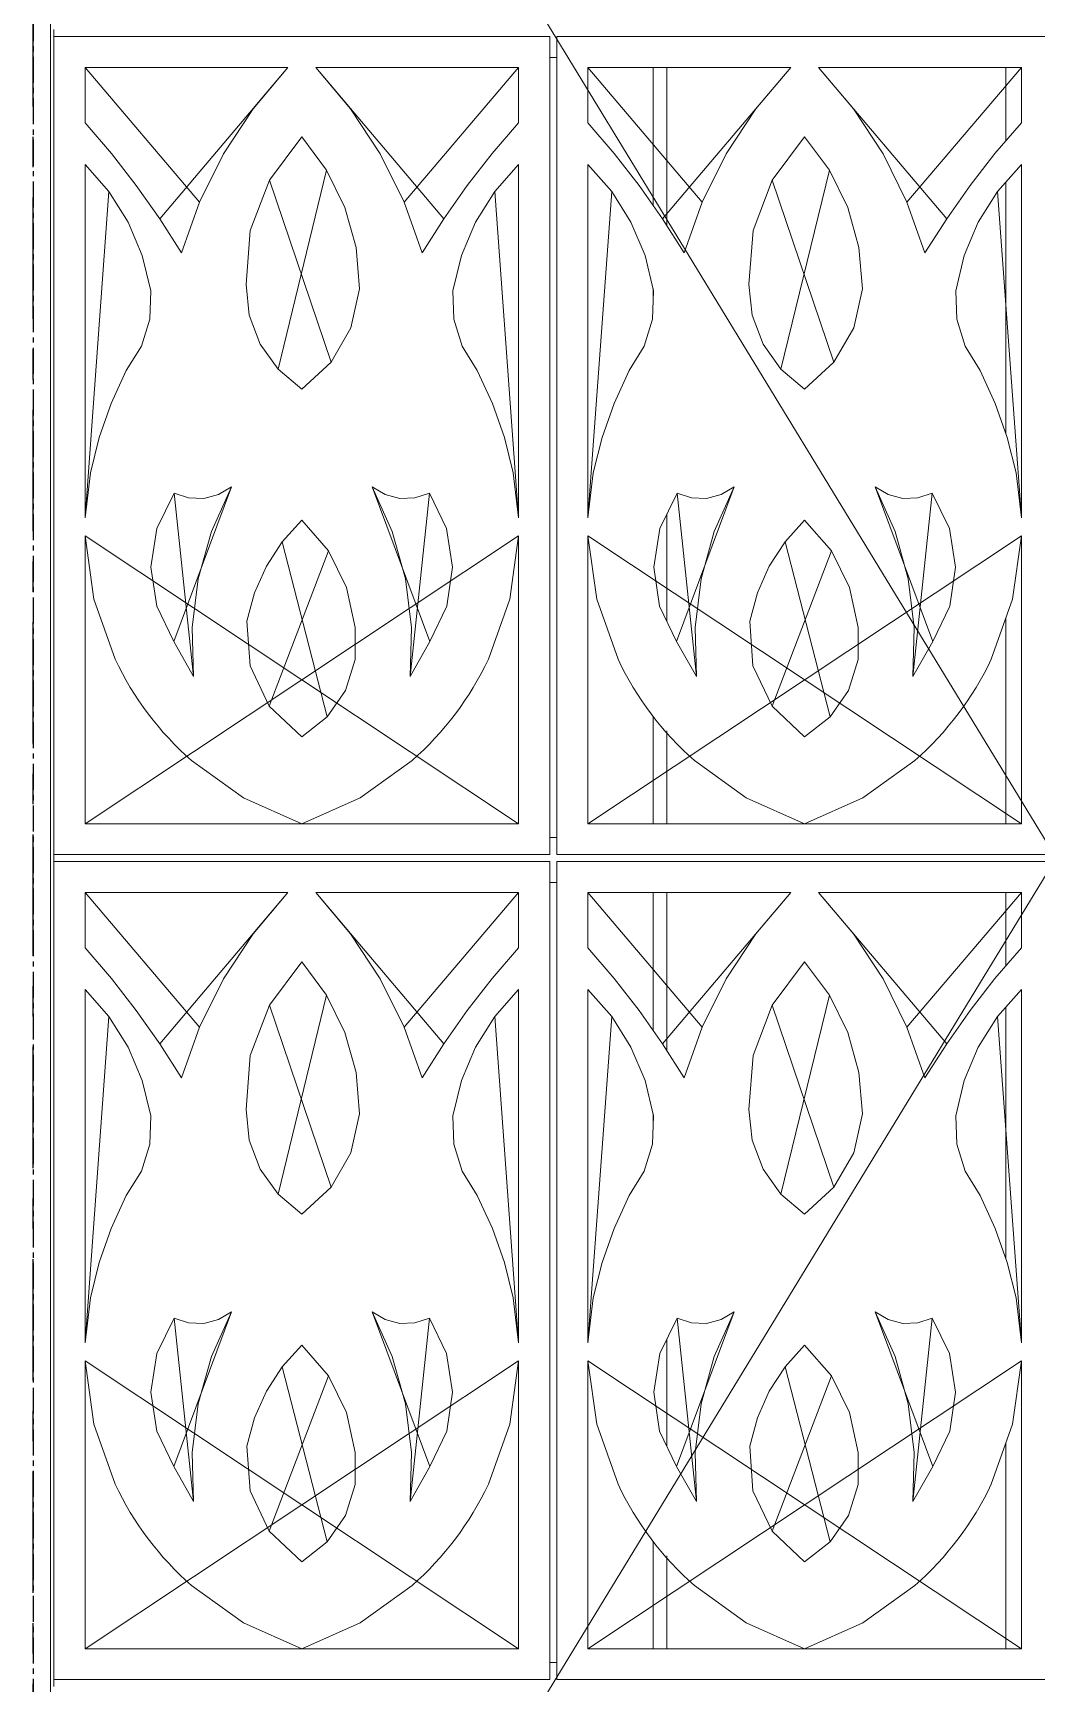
# Model space of a CAD drawing. Header units: millimetres. Extents: x -153298 to 620751, y -313239 to 250031.
# Drawn here: x 43633 to 45080, y 26756 to 29136 of the extents above; entities that cross this region are included whole.
import ezdxf
from ezdxf.enums import TextEntityAlignment as Align

# ---------------------------------------------------------------- set-up
doc = ezdxf.new("R2010")
doc.units = ezdxf.units.MM
for name, pattern in [('CENTER', [2, 1.25, -0.25, 0.25, -0.25]), ('TA_GL_000.70000', [1.925, 0.7, -0.175, 0.175, -0.175, 0.7]), ('XKITLINE00', [0])]:
    doc.linetypes.add(name, pattern=pattern)
for name, color, linetype in [('000 - 0_SYM_DWG_GRIDLINE_MAIN_COLOR_251', 251, 'Continuous'), ('000 - 0_SYM_DWG_SLOPE-SYM_TEXT_COLOR_3', 3, 'Continuous'), ('000 - EXISTING_BUILDING_MAIN_COLOR_251', 251, 'Continuous'), ('000 - EXISTING_BUILDING_MAIN_COLOR_3', 3, 'Continuous'), ('000 - GRID', 251, 'CENTER')]:
    doc.layers.add(name, color=color, linetype=linetype)
doc.layers.add('Part', color=2, linetype='Continuous', lineweight=0)
doc.styles.add('ARIAL', font='arial.ttf')
doc.styles.add('TA', font='', dxfattribs={"height": 4.5})
doc.styles.get('TA').set_extended_font_data('Cordia New')

# ---------------------------------------------------------------- blocks, each defined once
blk = doc.blocks.new('*A12971262')
at = {"layer": 'Part', "linetype": 'XKITLINE00', "lineweight": 0}
for p, q in [((407.409912, 29.31313), (407.409912, 30.902739)), ((407.409912, 28.171642), (407.409912, 28.353069)), ((407.409912, 22.178387), (407.409912, 23.42092)), ((407.409912, 19.79313), (407.409912, 21.382739)), ((407.409912, 18.651642), (407.409912, 18.833069)), ((407.409912, 12.658387), (407.409912, 13.90092))]:
    blk.add_line(p, q, dxfattribs=at)
blk = doc.blocks.new('*A17691722')
at = {"layer": '000 - EXISTING_BUILDING_MAIN_COLOR_3', "linetype": 'XKITLINE00', "lineweight": 0}
for p, q in [((423.657912, 40.822545), (400.457909, 2.742546)), ((400.457909, 40.822545), (423.657912, 2.742546)), ((400.457909, 2.742546), (400.457909, 40.822545))]:
    blk.add_line(p, q, dxfattribs=at)
blk = doc.blocks.new('*A17701723')
at = {"layer": 'Part', "linetype": 'XKITLINE00', "lineweight": 0}
for p, q in [((406.217911, 12.498517), (406.297911, 12.498517)), ((400.497911, 12.222517), (400.497911, 12.302517))]:
    blk.add_line(p, q, dxfattribs=at)
blk = doc.blocks.new('*A17711724')
at = {"layer": 'Part', "linetype": 'XKITLINE00', "lineweight": 0}
for p, q in [((406.217911, 22.018517), (406.297911, 22.018517)), ((400.497911, 21.742517), (400.497911, 21.822517)), ((406.217911, 21.498517), (406.297911, 21.498517))]:
    blk.add_line(p, q, dxfattribs=at)
blk = doc.blocks.new('*A17721725')
at = {"layer": 'Part', "linetype": 'XKITLINE00', "lineweight": 0}
for p, q in [((400.497911, 31.262517), (400.497911, 31.342517)), ((406.217911, 31.018517), (406.297911, 31.018517))]:
    blk.add_line(p, q, dxfattribs=at)
blk = doc.blocks.new('*A18151764')
at = {"layer": 'Part', "linetype": 'XKITLINE00', "lineweight": 0}
for p, q in [((407.569912, 29.078253), (407.569912, 30.902785)), ((407.569912, 24.512392), (407.569912, 25.754208)), ((407.569912, 22.178387), (407.569912, 23.248054)), ((407.569912, 19.558253), (407.569912, 21.382785)), ((407.569912, 14.992392), (407.569912, 16.234208)), ((407.569912, 12.658387), (407.569912, 13.728054))]:
    blk.add_line(p, q, dxfattribs=at)
blk = doc.blocks.new('*A18301779')
at = {"layer": '000 - EXISTING_BUILDING_MAIN_COLOR_251', "linetype": 'XKITLINE00', "lineweight": 0}
for p, q in [((406.217911, 31.262517), (400.497911, 31.262517)), ((400.497911, 31.262517), (400.497911, 21.822517)), ((406.217911, 21.822517), (406.217911, 31.262517)), ((412.017911, 31.262517), (406.297911, 31.262517)), ((406.297911, 31.262517), (406.297911, 21.822517)), ((400.857919, 30.902523), (403.197671, 30.903195)), ((400.857919, 30.902523), (402.177312, 29.350619)), ((400.857919, 30.265377), (400.857919, 30.902523)), ((403.197671, 30.903195), (401.718825, 29.158561)), ((403.197671, 30.903195), (402.795711, 30.42812)), ((403.518143, 30.903195), (404.996989, 29.158561)), ((403.920103, 30.42812), (403.518143, 30.903195)), ((403.518143, 30.903195), (405.857895, 30.902523)), ((405.857895, 30.902523), (404.538502, 29.350619)), ((405.857895, 30.902523), (405.857895, 30.265377)), ((406.657919, 30.902523), (408.997671, 30.903195)), ((406.657919, 30.902523), (407.977312, 29.350619)), ((406.657919, 30.265377), (406.657919, 30.902523)), ((408.997671, 30.903195), (407.518825, 29.158561)), ((408.997671, 30.903195), (408.595711, 30.42812)), ((409.318143, 30.903195), (410.796989, 29.158561)), ((409.720103, 30.42812), (409.318143, 30.903195)), ((409.318143, 30.903195), (411.657895, 30.902523)), ((411.657895, 30.902523), (410.338502, 29.350619)), ((411.657895, 30.902523), (411.657895, 30.265377)), ((402.795711, 30.42812), (402.453931, 29.908068)), ((404.261883, 29.908068), (403.920103, 30.42812)), ((408.595711, 30.42812), (408.253931, 29.908068)), ((410.061883, 29.908068), (409.720103, 30.42812)), ((401.162219, 29.91014), (400.857919, 30.265377)), ((402.984028, 29.606175), (403.357895, 30.105694)), ((403.357895, 30.105694), (403.644908, 29.721065)), ((405.553595, 29.91014), (405.857895, 30.265377)), ((406.962219, 29.91014), (406.657919, 30.265377)), ((408.784028, 29.606175), (409.157895, 30.105694)), ((409.157895, 30.105694), (409.444908, 29.721065)), ((411.353595, 29.91014), (411.657895, 30.265377)), ((401.449402, 29.540927), (401.162219, 29.91014)), ((402.453931, 29.908068), (402.177312, 29.350619)), ((404.538502, 29.350619), (404.261883, 29.908068)), ((405.553595, 29.91014), (405.266412, 29.540927)), ((407.249402, 29.540927), (406.962219, 29.91014)), ((408.253931, 29.908068), (407.977312, 29.350619)), ((410.338502, 29.350619), (410.061883, 29.908068)), ((411.353595, 29.91014), (411.066412, 29.540927)), ((400.857919, 29.786434), (400.857919, 25.706434)), ((401.132936, 29.472518), (400.857919, 29.786434)), ((403.644908, 29.721065), (403.084853, 27.421446)), ((403.644908, 29.721065), (403.856162, 29.290151)), ((405.582878, 29.472518), (405.857895, 29.786434)), ((405.857895, 25.706434), (405.857895, 29.786434)), ((406.657919, 29.786434), (406.657919, 25.706434)), ((406.932936, 29.472518), (406.657919, 29.786434)), ((409.444908, 29.721065), (408.884853, 27.421446)), ((409.444908, 29.721065), (409.656162, 29.290151)), ((411.382878, 29.472518), (411.657895, 29.786434)), ((411.657895, 25.706434), (411.657895, 29.786434)), ((401.718825, 29.158561), (401.449402, 29.540927)), ((402.763857, 29.022377), (402.984028, 29.606175)), ((402.984028, 29.606175), (403.695296, 27.503653)), ((405.266412, 29.540927), (404.996989, 29.158561)), ((407.518825, 29.158561), (407.249402, 29.540927)), ((408.563857, 29.022377), (408.784028, 29.606175)), ((408.784028, 29.606175), (409.495296, 27.503653)), ((411.066412, 29.540927), (410.796989, 29.158561)), ((400.857919, 25.706434), (401.132936, 29.472518)), ((401.132936, 29.472518), (401.354443, 29.118805)), ((402.177312, 29.350619), (401.969888, 28.763897)), ((404.745926, 28.763897), (404.538502, 29.350619)), ((405.361371, 29.118805), (405.582878, 29.472518)), ((405.582878, 29.472518), (405.857895, 25.706434)), ((406.657919, 25.706434), (406.932936, 29.472518)), ((406.932936, 29.472518), (407.154443, 29.118805)), ((407.977312, 29.350619), (407.769888, 28.763897)), ((410.545926, 28.763897), (410.338502, 29.350619)), ((411.161371, 29.118805), (411.382878, 29.472518)), ((411.382878, 29.472518), (411.657895, 25.706434)), ((401.969888, 28.763897), (401.718825, 29.158561)), ((403.856162, 29.290151), (403.984427, 28.827697)), ((404.996989, 29.158561), (404.745926, 28.763897)), ((407.769888, 28.763897), (407.518825, 29.158561)), ((409.656162, 29.290151), (409.784427, 28.827697)), ((410.796989, 29.158561), (410.545926, 28.763897)), ((401.354443, 29.118805), (401.516785, 28.734328)), ((402.714758, 28.400376), (402.763857, 29.022377)), ((405.199029, 28.734328), (405.361371, 29.118805)), ((407.154443, 29.118805), (407.316785, 28.734328)), ((408.514758, 28.400376), (408.563857, 29.022377)), ((410.999029, 28.734328), (411.161371, 29.118805)), ((404.025313, 28.349529), (403.984427, 28.827697)), ((409.825313, 28.349529), (409.784427, 28.827697)), ((401.615815, 28.328901), (401.516785, 28.734328)), ((405.099998, 28.328901), (405.199029, 28.734328)), ((407.415815, 28.328901), (407.316785, 28.734328)), ((410.899998, 28.328901), (410.999029, 28.734328)), ((402.752504, 28.045819), (402.714758, 28.400376)), ((408.552504, 28.045819), (408.514758, 28.400376)), ((401.615815, 28.328901), (401.603508, 28.001042)), ((404.025313, 28.349529), (403.924698, 27.901468)), ((405.112306, 28.001042), (405.099998, 28.328901)), ((407.415815, 28.328901), (407.403508, 28.001042)), ((409.825313, 28.349529), (409.724698, 27.901468)), ((410.912306, 28.001042), (410.899998, 28.328901)), ((401.603508, 28.001042), (401.50734, 27.687363)), ((402.878596, 27.712297), (402.752504, 28.045819)), ((405.208474, 27.687363), (405.112306, 28.001042)), ((407.403508, 28.001042), (407.30734, 27.687363)), ((408.678596, 27.712297), (408.552504, 28.045819)), ((411.008474, 27.687363), (410.912306, 28.001042)), ((403.924698, 27.901468), (403.695296, 27.503653)), ((409.724698, 27.901468), (409.495296, 27.503653)), ((401.333773, 27.408944), (401.50734, 27.687363)), ((403.084853, 27.421446), (402.878596, 27.712297)), ((405.382041, 27.408944), (405.208474, 27.687363)), ((407.133773, 27.408944), (407.30734, 27.687363)), ((408.884853, 27.421446), (408.678596, 27.712297)), ((411.182041, 27.408944), (411.008474, 27.687363)), ((403.357895, 27.192135), (403.084853, 27.421446)), ((403.695296, 27.503653), (403.357895, 27.192135)), ((409.157895, 27.192135), (408.884853, 27.421446)), ((409.495296, 27.503653), (409.157895, 27.192135)), ((401.333773, 27.408944), (401.159609, 27.028841)), ((405.556205, 27.028841), (405.382041, 27.408944)), ((407.133773, 27.408944), (406.959609, 27.028841)), ((411.356205, 27.028841), (411.182041, 27.408944)), ((401.159609, 27.028841), (401.021038, 26.634367)), ((405.694776, 26.634367), (405.556205, 27.028841)), ((406.959609, 27.028841), (406.821038, 26.634367)), ((411.494776, 26.634367), (411.356205, 27.028841)), ((401.021038, 26.634367), (400.919228, 26.228848)), ((405.796585, 26.228848), (405.694776, 26.634367)), ((406.821038, 26.634367), (406.719228, 26.228848)), ((411.596585, 26.228848), (411.494776, 26.634367)), ((400.919228, 26.228848), (400.857919, 25.706434)), ((405.857895, 25.706434), (405.796585, 26.228848)), ((406.719228, 26.228848), (406.657919, 25.706434)), ((411.657895, 25.706434), (411.596585, 26.228848)), ((401.687051, 25.585111), (401.886307, 25.991741)), ((402.545884, 26.065792), (401.881119, 24.281918)), ((401.886307, 25.991741), (402.108994, 23.876827)), ((401.886307, 25.991741), (402.05231, 25.93699)), ((402.05231, 25.93699), (402.22702, 25.931456)), ((402.22702, 25.931456), (402.396155, 25.975593)), ((402.545884, 26.065792), (402.31483, 25.549249)), ((402.396155, 25.975593), (402.545884, 26.065792)), ((404.16993, 26.065792), (404.834695, 24.281918)), ((404.400984, 25.549249), (404.16993, 26.065792)), ((404.16993, 26.065792), (404.319659, 25.975593)), ((404.319659, 25.975593), (404.488793, 25.931456)), ((404.488793, 25.931456), (404.663504, 25.93699)), ((404.829507, 25.991741), (404.60682, 23.876827)), ((404.663504, 25.93699), (404.829507, 25.991741)), ((404.829507, 25.991741), (405.028763, 25.585111)), ((407.487051, 25.585111), (407.686307, 25.991741)), ((408.345884, 26.065792), (407.681119, 24.281918)), ((407.686307, 25.991741), (407.908994, 23.876827)), ((407.686307, 25.991741), (407.85231, 25.93699)), ((407.85231, 25.93699), (408.02702, 25.931456)), ((408.02702, 25.931456), (408.196155, 25.975593)), ((408.345884, 26.065792), (408.11483, 25.549249)), ((408.196155, 25.975593), (408.345884, 26.065792)), ((409.96993, 26.065792), (410.634695, 24.281918)), ((410.200984, 25.549249), (409.96993, 26.065792)), ((409.96993, 26.065792), (410.119659, 25.975593)), ((410.119659, 25.975593), (410.288793, 25.931456)), ((410.288793, 25.931456), (410.463504, 25.93699)), ((410.629507, 25.991741), (410.40682, 23.876827)), ((410.463504, 25.93699), (410.629507, 25.991741)), ((410.629507, 25.991741), (410.828763, 25.585111)), ((401.617637, 25.137637), (401.687051, 25.585111)), ((402.31483, 25.549249), (402.163059, 25.004118)), ((403.132818, 25.432025), (403.357895, 25.68272)), ((403.357895, 25.68272), (403.665902, 25.32632)), ((404.552755, 25.004118), (404.400984, 25.549249)), ((405.028763, 25.585111), (405.098177, 25.137637)), ((407.417637, 25.137637), (407.487051, 25.585111)), ((408.11483, 25.549249), (407.963059, 25.004118)), ((408.932818, 25.432025), (409.157895, 25.68272)), ((409.157895, 25.68272), (409.465902, 25.32632)), ((410.352755, 25.004118), (410.200984, 25.549249)), ((410.828763, 25.585111), (410.898177, 25.137637)), ((400.857919, 25.498957), (405.857895, 22.178387)), ((405.857895, 25.498957), (400.857919, 22.178387)), ((400.857919, 22.178387), (400.857919, 25.498957)), ((400.857919, 25.498957), (400.959356, 24.769821)), ((402.94957, 25.14931), (403.132818, 25.432025)), ((403.665902, 25.32632), (402.982075, 23.534752)), ((403.132818, 25.432025), (403.651025, 23.410287)), ((403.665902, 25.32632), (403.87561, 24.904524)), ((405.756458, 24.769821), (405.857895, 25.498957)), ((405.857895, 25.498957), (405.857895, 22.178387)), ((406.657919, 25.498957), (411.657895, 22.178387)), ((411.657895, 25.498957), (406.657919, 22.178387)), ((406.657919, 22.178387), (406.657919, 25.498957)), ((406.657919, 25.498957), (406.759356, 24.769821)), ((408.74957, 25.14931), (408.932818, 25.432025)), ((409.465902, 25.32632), (408.782075, 23.534752)), ((408.932818, 25.432025), (409.451025, 23.410287)), ((409.465902, 25.32632), (409.67561, 24.904524)), ((411.556458, 24.769821), (411.657895, 25.498957)), ((411.657895, 25.498957), (411.657895, 22.178387)), ((401.684335, 24.68975), (401.617637, 25.137637)), ((402.812631, 24.841487), (402.94957, 25.14931)), ((405.098177, 25.137637), (405.031479, 24.68975)), ((407.484335, 24.68975), (407.417637, 25.137637)), ((408.612631, 24.841487), (408.74957, 25.14931)), ((410.898177, 25.137637), (410.831479, 24.68975)), ((402.163059, 25.004118), (402.093936, 24.442491)), ((404.621878, 24.442491), (404.552755, 25.004118)), ((407.963059, 25.004118), (407.893936, 24.442491)), ((410.421878, 24.442491), (410.352755, 25.004118)), ((400.959356, 24.769821), (401.205602, 24.07607)), ((402.725347, 24.516081), (402.812631, 24.841487)), ((403.87561, 24.904524), (403.973846, 24.44383)), ((405.510212, 24.07607), (405.756458, 24.769821)), ((406.759356, 24.769821), (407.005602, 24.07607)), ((408.525347, 24.516081), (408.612631, 24.841487)), ((409.67561, 24.904524), (409.773846, 24.44383)), ((411.310212, 24.07607), (411.556458, 24.769821)), ((401.881119, 24.281918), (401.684335, 24.68975)), ((405.031479, 24.68975), (404.834695, 24.281918)), ((407.681119, 24.281918), (407.484335, 24.68975)), ((410.831479, 24.68975), (410.634695, 24.281918)), ((402.093936, 24.442491), (402.108994, 23.876827)), ((402.761087, 24.001185), (402.725347, 24.516081)), ((403.97361, 24.071665), (403.973846, 24.44383)), ((404.60682, 23.876827), (404.621878, 24.442491)), ((407.893936, 24.442491), (407.908994, 23.876827)), ((408.561087, 24.001185), (408.525347, 24.516081)), ((409.77361, 24.071665), (409.773846, 24.44383)), ((410.40682, 23.876827), (410.421878, 24.442491)), ((402.108994, 23.876827), (401.881119, 24.281918)), ((404.834695, 24.281918), (404.60682, 23.876827)), ((407.908994, 23.876827), (407.681119, 24.281918)), ((410.634695, 24.281918), (410.40682, 23.876827)), ((402.982075, 23.534752), (402.761087, 24.001185)), ((403.97361, 24.071665), (403.862653, 23.716425)), ((408.782075, 23.534752), (408.561087, 24.001185)), ((409.77361, 24.071665), (409.662653, 23.716425)), ((403.862653, 23.716425), (403.651025, 23.410287)), ((409.662653, 23.716425), (409.451025, 23.410287)), ((403.357895, 23.180981), (402.982075, 23.534752)), ((409.157895, 23.180981), (408.782075, 23.534752)), ((403.651025, 23.410287), (403.357895, 23.180981)), ((409.451025, 23.410287), (409.157895, 23.180981)), ((402.086609, 22.905891), (402.685244, 22.477448)), ((404.03057, 22.477448), (404.629205, 22.905891)), ((407.886609, 22.905891), (408.485244, 22.477448)), ((409.83057, 22.477448), (410.429205, 22.905891)), ((402.685244, 22.477448), (403.357919, 22.178387)), ((403.357919, 22.178387), (404.03057, 22.477448)), ((408.485244, 22.477448), (409.157919, 22.178387)), ((409.157919, 22.178387), (409.83057, 22.477448)), ((405.857895, 22.178387), (400.857919, 22.178387)), ((411.657895, 22.178387), (406.657919, 22.178387)), ((400.497911, 21.822517), (406.217911, 21.822517)), ((400.497911, 12.302517), (400.497911, 21.742517)), ((400.497911, 21.742517), (406.217911, 21.742517)), ((406.217911, 21.742517), (406.217911, 12.302517)), ((406.297911, 21.822517), (412.017911, 21.822517)), ((406.297911, 12.302517), (406.297911, 21.742517)), ((406.297911, 21.742517), (412.017911, 21.742517)), ((400.857919, 21.382523), (403.197671, 21.383195)), ((400.857919, 21.382523), (402.177312, 19.830619)), ((400.857919, 20.745377), (400.857919, 21.382523)), ((403.197671, 21.383195), (401.718825, 19.638561)), ((403.197671, 21.383195), (402.795711, 20.90812)), ((403.518143, 21.383195), (404.996989, 19.638561)), ((403.920103, 20.90812), (403.518143, 21.383195)), ((403.518143, 21.383195), (405.857895, 21.382523)), ((405.857895, 21.382523), (404.538502, 19.830619)), ((405.857895, 21.382523), (405.857895, 20.745377)), ((406.657919, 21.382523), (408.997671, 21.383195)), ((406.657919, 21.382523), (407.977312, 19.830619)), ((406.657919, 20.745377), (406.657919, 21.382523)), ((408.997671, 21.383195), (407.518825, 19.638561)), ((408.997671, 21.383195), (408.595711, 20.90812)), ((409.318143, 21.383195), (410.796989, 19.638561)), ((409.720103, 20.90812), (409.318143, 21.383195)), ((409.318143, 21.383195), (411.657895, 21.382523)), ((411.657895, 21.382523), (410.338502, 19.830619)), ((411.657895, 21.382523), (411.657895, 20.745377)), ((402.795711, 20.90812), (402.453931, 20.388068)), ((404.261883, 20.388068), (403.920103, 20.90812)), ((408.595711, 20.90812), (408.253931, 20.388068)), ((410.061883, 20.388068), (409.720103, 20.90812)), ((401.162219, 20.39014), (400.857919, 20.745377)), ((402.984028, 20.086175), (403.357895, 20.585694)), ((403.357895, 20.585694), (403.644908, 20.201065)), ((405.553595, 20.39014), (405.857895, 20.745377)), ((406.962219, 20.39014), (406.657919, 20.745377)), ((408.784028, 20.086175), (409.157895, 20.585694)), ((409.157895, 20.585694), (409.444908, 20.201065)), ((411.353595, 20.39014), (411.657895, 20.745377)), ((401.449402, 20.020927), (401.162219, 20.39014)), ((402.453931, 20.388068), (402.177312, 19.830619)), ((404.538502, 19.830619), (404.261883, 20.388068)), ((405.553595, 20.39014), (405.266412, 20.020927)), ((407.249402, 20.020927), (406.962219, 20.39014)), ((408.253931, 20.388068), (407.977312, 19.830619)), ((410.338502, 19.830619), (410.061883, 20.388068)), ((411.353595, 20.39014), (411.066412, 20.020927)), ((400.857919, 20.266434), (400.857919, 16.186434)), ((401.132936, 19.952518), (400.857919, 20.266434)), ((403.644908, 20.201065), (403.084853, 17.901446)), ((403.644908, 20.201065), (403.856162, 19.770151)), ((405.582878, 19.952518), (405.857895, 20.266434)), ((405.857895, 20.266434), (405.857895, 16.186434)), ((406.657919, 20.266434), (406.657919, 16.186434)), ((406.932936, 19.952518), (406.657919, 20.266434)), ((409.444908, 20.201065), (408.884853, 17.901446)), ((409.444908, 20.201065), (409.656162, 19.770151)), ((411.382878, 19.952518), (411.657895, 20.266434)), ((411.657895, 20.266434), (411.657895, 16.186434)), ((401.718825, 19.638561), (401.449402, 20.020927)), ((402.763857, 19.502377), (402.984028, 20.086175)), ((402.984028, 20.086175), (403.695296, 17.983653)), ((405.266412, 20.020927), (404.996989, 19.638561)), ((407.518825, 19.638561), (407.249402, 20.020927)), ((408.563857, 19.502377), (408.784028, 20.086175)), ((408.784028, 20.086175), (409.495296, 17.983653)), ((411.066412, 20.020927), (410.796989, 19.638561)), ((401.132936, 19.952518), (400.857919, 16.186434)), ((401.132936, 19.952518), (401.354443, 19.598805)), ((402.177312, 19.830619), (401.969888, 19.243897)), ((404.745926, 19.243897), (404.538502, 19.830619)), ((405.361371, 19.598805), (405.582878, 19.952518)), ((405.582878, 19.952518), (405.857895, 16.186434)), ((406.932936, 19.952518), (406.657919, 16.186434)), ((406.932936, 19.952518), (407.154443, 19.598805)), ((407.977312, 19.830619), (407.769888, 19.243897)), ((410.545926, 19.243897), (410.338502, 19.830619)), ((411.161371, 19.598805), (411.382878, 19.952518)), ((411.382878, 19.952518), (411.657895, 16.186434)), ((401.969888, 19.243897), (401.718825, 19.638561)), ((403.856162, 19.770151), (403.984427, 19.307697)), ((404.996989, 19.638561), (404.745926, 19.243897)), ((407.769888, 19.243897), (407.518825, 19.638561)), ((409.656162, 19.770151), (409.784427, 19.307697)), ((410.796989, 19.638561), (410.545926, 19.243897)), ((401.354443, 19.598805), (401.516785, 19.214328)), ((402.714758, 18.880376), (402.763857, 19.502377)), ((405.199029, 19.214328), (405.361371, 19.598805)), ((407.154443, 19.598805), (407.316785, 19.214328)), ((408.514758, 18.880376), (408.563857, 19.502377)), ((410.999029, 19.214328), (411.161371, 19.598805)), ((404.025313, 18.829529), (403.984427, 19.307697)), ((409.825313, 18.829529), (409.784427, 19.307697)), ((401.615815, 18.808901), (401.516785, 19.214328)), ((405.099998, 18.808901), (405.199029, 19.214328)), ((407.415815, 18.808901), (407.316785, 19.214328)), ((410.899998, 18.808901), (410.999029, 19.214328)), ((402.752504, 18.525819), (402.714758, 18.880376)), ((408.552504, 18.525819), (408.514758, 18.880376)), ((401.615815, 18.808901), (401.603508, 18.481042)), ((404.025313, 18.829529), (403.924698, 18.381468)), ((405.112306, 18.481042), (405.099998, 18.808901)), ((407.415815, 18.808901), (407.403508, 18.481042)), ((409.825313, 18.829529), (409.724698, 18.381468)), ((410.912306, 18.481042), (410.899998, 18.808901)), ((401.603508, 18.481042), (401.50734, 18.167363)), ((402.878596, 18.192297), (402.752504, 18.525819)), ((405.208474, 18.167363), (405.112306, 18.481042)), ((407.403508, 18.481042), (407.30734, 18.167363)), ((408.678596, 18.192297), (408.552504, 18.525819)), ((411.008474, 18.167363), (410.912306, 18.481042)), ((403.924698, 18.381468), (403.695296, 17.983653)), ((409.724698, 18.381468), (409.495296, 17.983653)), ((401.333773, 17.888944), (401.50734, 18.167363)), ((403.084853, 17.901446), (402.878596, 18.192297)), ((405.382041, 17.888944), (405.208474, 18.167363)), ((407.133773, 17.888944), (407.30734, 18.167363)), ((408.884853, 17.901446), (408.678596, 18.192297)), ((411.182041, 17.888944), (411.008474, 18.167363)), ((403.357895, 17.672135), (403.084853, 17.901446)), ((403.695296, 17.983653), (403.357895, 17.672135)), ((409.157895, 17.672135), (408.884853, 17.901446)), ((409.495296, 17.983653), (409.157895, 17.672135)), ((401.333773, 17.888944), (401.159609, 17.508841)), ((405.556205, 17.508841), (405.382041, 17.888944)), ((407.133773, 17.888944), (406.959609, 17.508841)), ((411.356205, 17.508841), (411.182041, 17.888944)), ((401.159609, 17.508841), (401.021038, 17.114367)), ((405.694776, 17.114367), (405.556205, 17.508841)), ((406.959609, 17.508841), (406.821038, 17.114367)), ((411.494776, 17.114367), (411.356205, 17.508841)), ((401.021038, 17.114367), (400.919228, 16.708848)), ((405.796585, 16.708848), (405.694776, 17.114367)), ((406.821038, 17.114367), (406.719228, 16.708848)), ((411.596585, 16.708848), (411.494776, 17.114367)), ((400.919228, 16.708848), (400.857919, 16.186434)), ((405.857895, 16.186434), (405.796585, 16.708848)), ((406.719228, 16.708848), (406.657919, 16.186434)), ((411.657895, 16.186434), (411.596585, 16.708848)), ((401.687051, 16.065111), (401.886307, 16.471741)), ((402.545884, 16.545792), (401.881119, 14.761918)), ((401.886307, 16.471741), (402.108994, 14.356827)), ((401.886307, 16.471741), (402.05231, 16.41699)), ((402.05231, 16.41699), (402.22702, 16.411456)), ((402.22702, 16.411456), (402.396155, 16.455593)), ((402.545884, 16.545792), (402.31483, 16.029249)), ((402.396155, 16.455593), (402.545884, 16.545792)), ((404.16993, 16.545792), (404.834695, 14.761918)), ((404.400984, 16.029249), (404.16993, 16.545792)), ((404.16993, 16.545792), (404.319659, 16.455593)), ((404.319659, 16.455593), (404.488793, 16.411456)), ((404.488793, 16.411456), (404.663504, 16.41699)), ((404.829507, 16.471741), (404.60682, 14.356827)), ((404.663504, 16.41699), (404.829507, 16.471741)), ((404.829507, 16.471741), (405.028763, 16.065111)), ((407.487051, 16.065111), (407.686307, 16.471741)), ((408.345884, 16.545792), (407.681119, 14.761918)), ((407.686307, 16.471741), (407.908994, 14.356827)), ((407.686307, 16.471741), (407.85231, 16.41699)), ((407.85231, 16.41699), (408.02702, 16.411456)), ((408.02702, 16.411456), (408.196155, 16.455593)), ((408.345884, 16.545792), (408.11483, 16.029249)), ((408.196155, 16.455593), (408.345884, 16.545792)), ((409.96993, 16.545792), (410.634695, 14.761918)), ((410.200984, 16.029249), (409.96993, 16.545792)), ((409.96993, 16.545792), (410.119659, 16.455593)), ((410.119659, 16.455593), (410.288793, 16.411456)), ((410.288793, 16.411456), (410.463504, 16.41699)), ((410.629507, 16.471741), (410.40682, 14.356827)), ((410.463504, 16.41699), (410.629507, 16.471741)), ((410.629507, 16.471741), (410.828763, 16.065111)), ((401.617637, 15.617637), (401.687051, 16.065111)), ((402.31483, 16.029249), (402.163059, 15.484118)), ((403.132818, 15.912025), (403.357895, 16.16272)), ((403.357895, 16.16272), (403.665902, 15.80632)), ((404.552755, 15.484118), (404.400984, 16.029249)), ((405.028763, 16.065111), (405.098177, 15.617637)), ((407.417637, 15.617637), (407.487051, 16.065111)), ((408.11483, 16.029249), (407.963059, 15.484118)), ((408.932818, 15.912025), (409.157895, 16.16272)), ((409.157895, 16.16272), (409.465902, 15.80632)), ((410.352755, 15.484118), (410.200984, 16.029249)), ((410.828763, 16.065111), (410.898177, 15.617637)), ((400.857919, 15.978957), (405.857895, 12.658387)), ((405.857895, 15.978957), (400.857919, 12.658387)), ((400.857919, 12.658387), (400.857919, 15.978957)), ((400.857919, 15.978957), (400.959356, 15.249821)), ((402.94957, 15.62931), (403.132818, 15.912025)), ((403.665902, 15.80632), (402.982075, 14.014752)), ((403.132818, 15.912025), (403.651025, 13.890287)), ((403.665902, 15.80632), (403.87561, 15.384524)), ((405.756458, 15.249821), (405.857895, 15.978957)), ((405.857895, 15.978957), (405.857895, 12.658387)), ((406.657919, 15.978957), (411.657895, 12.658387)), ((411.657895, 15.978957), (406.657919, 12.658387)), ((406.657919, 12.658387), (406.657919, 15.978957)), ((406.657919, 15.978957), (406.759356, 15.249821)), ((408.74957, 15.62931), (408.932818, 15.912025)), ((409.465902, 15.80632), (408.782075, 14.014752)), ((408.932818, 15.912025), (409.451025, 13.890287)), ((409.465902, 15.80632), (409.67561, 15.384524)), ((411.556458, 15.249821), (411.657895, 15.978957)), ((411.657895, 15.978957), (411.657895, 12.658387)), ((401.684335, 15.16975), (401.617637, 15.617637)), ((402.812631, 15.321487), (402.94957, 15.62931)), ((405.098177, 15.617637), (405.031479, 15.16975)), ((407.484335, 15.16975), (407.417637, 15.617637)), ((408.612631, 15.321487), (408.74957, 15.62931)), ((410.898177, 15.617637), (410.831479, 15.16975)), ((402.163059, 15.484118), (402.093936, 14.922491)), ((404.621878, 14.922491), (404.552755, 15.484118)), ((407.963059, 15.484118), (407.893936, 14.922491)), ((410.421878, 14.922491), (410.352755, 15.484118)), ((400.959356, 15.249821), (401.205602, 14.55607)), ((402.725347, 14.996081), (402.812631, 15.321487)), ((403.87561, 15.384524), (403.973846, 14.92383)), ((405.510212, 14.55607), (405.756458, 15.249821)), ((406.759356, 15.249821), (407.005602, 14.55607)), ((408.525347, 14.996081), (408.612631, 15.321487)), ((409.67561, 15.384524), (409.773846, 14.92383)), ((411.310212, 14.55607), (411.556458, 15.249821)), ((401.881119, 14.761918), (401.684335, 15.16975)), ((405.031479, 15.16975), (404.834695, 14.761918)), ((407.681119, 14.761918), (407.484335, 15.16975)), ((410.831479, 15.16975), (410.634695, 14.761918)), ((402.093936, 14.922491), (402.108994, 14.356827)), ((402.761087, 14.481185), (402.725347, 14.996081)), ((403.97361, 14.551665), (403.973846, 14.92383)), ((404.60682, 14.356827), (404.621878, 14.922491)), ((407.893936, 14.922491), (407.908994, 14.356827)), ((408.561087, 14.481185), (408.525347, 14.996081)), ((409.77361, 14.551665), (409.773846, 14.92383)), ((410.40682, 14.356827), (410.421878, 14.922491)), ((402.108994, 14.356827), (401.881119, 14.761918)), ((404.834695, 14.761918), (404.60682, 14.356827)), ((407.908994, 14.356827), (407.681119, 14.761918)), ((410.634695, 14.761918), (410.40682, 14.356827)), ((402.982075, 14.014752), (402.761087, 14.481185)), ((403.97361, 14.551665), (403.862653, 14.196425)), ((408.782075, 14.014752), (408.561087, 14.481185)), ((409.77361, 14.551665), (409.662653, 14.196425)), ((403.862653, 14.196425), (403.651025, 13.890287)), ((409.662653, 14.196425), (409.451025, 13.890287)), ((403.357895, 13.660981), (402.982075, 14.014752)), ((409.157895, 13.660981), (408.782075, 14.014752)), ((403.651025, 13.890287), (403.357895, 13.660981)), ((409.451025, 13.890287), (409.157895, 13.660981)), ((402.086609, 13.385891), (402.685244, 12.957448)), ((404.03057, 12.957448), (404.629205, 13.385891)), ((407.886609, 13.385891), (408.485244, 12.957448)), ((409.83057, 12.957448), (410.429205, 13.385891)), ((402.685244, 12.957448), (403.357919, 12.658387)), ((403.357919, 12.658387), (404.03057, 12.957448)), ((408.485244, 12.957448), (409.157919, 12.658387)), ((409.157919, 12.658387), (409.83057, 12.957448)), ((405.857895, 12.658387), (400.857919, 12.658387)), ((411.657895, 12.658387), (406.657919, 12.658387)), ((406.217911, 12.302517), (400.497911, 12.302517)), ((412.017911, 12.302517), (406.297911, 12.302517))]:
    blk.add_line(p, q, dxfattribs=at)
for centre, start, end in [((404.490858, 25.632746), 205.353329, 228.597597), ((402.224956, 25.632746), 311.402403, 334.646671), ((410.290858, 25.632746), 205.353329, 228.597597), ((408.024956, 25.632746), 311.402403, 334.646671), ((404.490858, 16.112746), 205.353329, 228.597597), ((402.224956, 16.112746), 311.402403, 334.646671), ((410.290858, 16.112746), 205.353329, 228.597597), ((408.024956, 16.112746), 311.402403, 334.646671)]:
    blk.add_arc(centre, 3.635402, start, end, dxfattribs=at)
blk = doc.blocks.new('*A18321781')
at = {"layer": 'Part', "linetype": 'XKITLINE00', "lineweight": 0}
for p, q in [((411.477855, 30.0552), (411.477855, 30.902575)), ((411.477855, 26.682535), (411.477855, 29.580929)), ((411.477855, 22.178387), (411.477855, 24.548372)), ((411.477855, 20.5352), (411.477855, 21.382575)), ((411.477855, 17.162535), (411.477855, 20.060929)), ((411.477855, 12.658387), (411.477855, 15.028372))]:
    blk.add_line(p, q, dxfattribs=at)
blk = doc.blocks.new('*U5052')
at = {"layer": '000 - 0_SYM_DWG_GRIDLINE_MAIN_COLOR_251', "color": 0, "linetype": 'ByBlock', "ltscale": 5}
blk.add_line((20, 0), (-355.735, 0), dxfattribs=at)
at = {"style": 'TA', "flags": 1}
blk.add_attdef('LOCATION', (6, -6), '', height=4.5, rotation=270, dxfattribs=at)
at = {"layer": '000 - 0_SYM_DWG_SLOPE-SYM_TEXT_COLOR_3', "style": 'ARIAL'}
blk.add_attdef('GRID-HEAD', text='', height=4, rotation=90, dxfattribs=at).set_placement((40, 0), align=Align.MIDDLE_CENTER)
blk = doc.blocks.new('W-1-PP19-ST-ENT1-1_20260610-094632_ELEVATION_1_DIMS')
at = {"layer": '000 - GRID', "linetype": 'TA_GL_000.70000', "xscale": 50.00000000000004, "yscale": 50.00000000000004, "zscale": 50.00000000000004, "rotation": 270}
blk.add_blockref('*U5052', (11400, 101510), dxfattribs=at)

msp = doc.modelspace()

# ---------------------------------------------------------------- linework, layer by layer
at = {"color": 1, "linetype": 'CENTER', "ltscale": 30}
msp.add_line((43632.7713, 32941.7394), (43632.7713, 16703.507), dxfattribs=at)

# ---------------------------------------------------------------- block references
at = {"color": 6}
msp.add_blockref('W-1-PP19-ST-ENT1-1_20260610-094632_ELEVATION_1_DIMS', (32232.7713, -83424.1012), dxfattribs=at)
at = {"lineweight": 0, "xscale": 125, "yscale": 125, "zscale": 125}
for name in ['*A17691722', '*A18301779', '*A12971262', '*A18321781', '*A18151764', '*A17721725', '*A17711724', '*A17701723']:
    msp.add_blockref(name, (-6399.4671, 25223.0807), dxfattribs=at)

doc.saveas('drawing.dxf')
